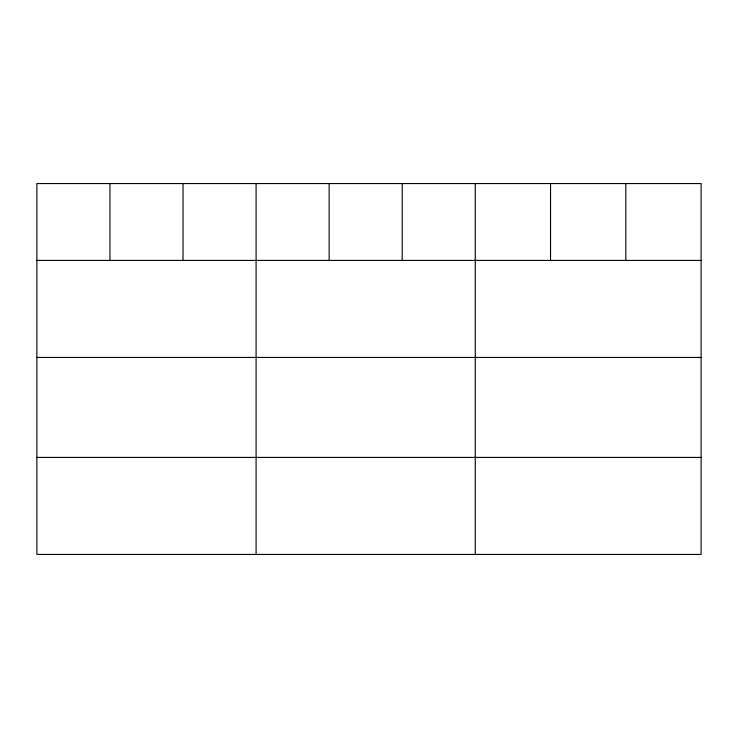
<?xml version="1.0" encoding="UTF-8"?>
<svg xmlns="http://www.w3.org/2000/svg" width="738" height="738" viewBox="0 0 738 738"><rect width="100%" height="100%" fill="white"/><g stroke="black" fill="none" stroke-linecap="round" stroke-linejoin="round"><path stroke-width="1.11" d="M701.1 260.413L701.1 554.441L36.9 554.441L36.9 183.559L701.1 183.559L701.1 260.413L36.9 260.413M36.9 357.441L701.1 357.441M36.9 457.412L701.1 457.412M625.824 183.559L625.824 260.413M550.548 183.559L550.548 260.413M475.272 183.559L475.272 554.441M402.21 183.559L402.21 260.413M329.148 183.559L329.148 260.413M256.086 183.559L256.086 554.441M183.024 183.559L183.024 260.413M109.962 183.559L109.962 260.413"/></g></svg>
